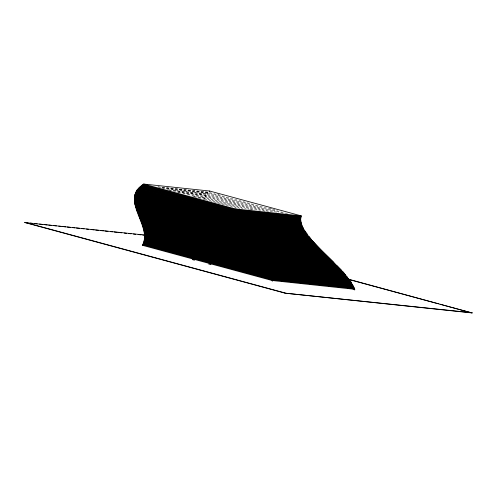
<?xml version="1.0" encoding="UTF-8"?>
<svg xmlns="http://www.w3.org/2000/svg" width="497" height="497" viewBox="0 0 497 497"><rect width="100%" height="100%" fill="white"/><g stroke="black" fill="none" stroke-linecap="round" stroke-linejoin="round"><path stroke-width="0.37" stroke-dasharray="2.48 1.86" d="M204.578 199.409L204.727 198.707L241.964 208.808M265.031 211.318L206.025 195.309L205.876 196.011L182.585 193.519M272.437 211.828L206.858 194.029L206.702 194.731L173.515 191.177M282.973 213.176L207.87 192.799L207.721 193.501L166.296 189.115M157.978 186.853L208.454 192.196L208.299 192.898L162.413 188.046M158.021 186.928L208.926 192.314M161.848 187.922L207.87 192.799M169.042 190.028L206.858 194.029M168.719 190.034L207.187 194.11L207.342 193.408L277.618 212.468M177.628 192.302L206.025 195.309M177.951 192.37L206.267 195.364L206.417 194.662L270.082 211.939M187.617 194.756L205.528 196.669L205.677 195.967L259.645 210.604M192.097 195.948L205.224 197.34L205.379 196.638L254.775 210.038M194.153 196.868L204.901 198.005L244.524 208.752M193.482 196.8L204.963 198.017M198.564 198.054L204.752 198.707L205.118 197.315L249.382 209.324M203.037 199.247L204.596 199.415M217.046 193.762L220.022 194.569M269.666 208.05L274.903 209.473M209.678 192.519L287.502 213.648M249.898 209.467L252.141 210.076M205.323 199.614L236.734 208.137"/><path stroke-width="0.75" d="M348.068 279.065L472.1 312.961L284.98 293.155L24.85 222.563L145.025 235.05M134.569 197.234L134.414 197.936L235.454 225.358L305.605 232.782L305.761 232.08L303.512 231.472M135.401 193.544L135.551 192.842L233.739 219.488L233.584 220.19L302.53 227.489L302.685 226.781L233.404 219.357L233.553 218.655L302.3 225.93L302.151 226.638M135.693 192.842L135.849 192.14L233.553 218.655M236.988 227.346L236.839 228.048L307.593 235.541L307.749 234.839L236.988 227.346L134.358 199.465L134.507 198.763M237.51 228.26L237.361 228.962L308.314 236.473L308.469 235.771L237.51 228.26L134.37 200.241L134.525 199.539L136.83 199.788M134.569 200.322L134.42 201.024L238.057 229.179L309.215 236.709L309.066 237.417L237.908 229.881L134.488 201.819L134.644 201.111M136.408 191.475L136.557 190.773L233.31 217.027L233.161 217.729L301.505 224.967L301.654 224.265L233.099 216.934L233.255 216.232L301.399 223.445L301.244 224.147M136.824 190.805L136.973 190.102L139.601 190.388M137.284 190.146L137.433 189.444L233.236 215.443L233.087 216.145L301.027 223.339L301.182 222.637L298.622 221.935M239.852 231.975L239.703 232.677L311.464 240.275L311.613 239.566L239.852 231.975L134.712 203.416L134.861 202.714M240.498 232.913L240.349 233.615L312.309 241.238L312.464 240.529L240.498 232.913L134.855 204.224L135.01 203.522L137.321 203.764M138.334 188.86L138.483 188.158L233.335 213.903M138.924 188.239L139.079 187.537L233.453 213.145L300.797 220.277L300.642 220.979M135.364 205.149L135.215 205.851L241.846 234.814L314.21 242.474L314.061 243.176L241.697 235.516L135.42 206.677L135.575 205.969M135.65 207.498L135.799 206.795L242.548 235.764L315.117 243.449L314.961 244.151L242.399 236.473L135.65 207.498L137.967 207.746M140.253 187.021L140.403 186.319L233.932 211.66L234.087 210.958L300.822 218.021L300.673 218.723M136.302 208.46L136.153 209.162L244.754 238.653L317.918 246.4L317.769 247.102L244.599 239.355L244.754 238.653M136.576 209.299L136.42 210.001L245.512 239.622L318.881 247.388L318.732 248.09L245.363 240.324L245.512 239.622M136.861 210.138L136.706 210.84L246.282 240.591L319.857 248.376L319.701 249.084L246.133 241.293L246.282 240.591M142.596 185.294L142.745 184.592L145.062 184.834M137.153 210.977L137.004 211.679L247.065 241.561L320.838 249.37L320.683 250.072L246.916 242.263L247.065 241.561M247.854 242.536L247.705 243.238L321.677 251.072L321.826 250.364L247.854 242.536L137.309 212.523L137.464 211.815M300.927 217.295L234.391 210.25L234.236 210.952L141.763 185.859L141.918 185.157L234.59 210.262L234.746 209.554L301.126 216.58L301.281 215.878L209.759 191.041L143.627 184.039L143.471 184.741L145.012 184.903M137.775 212.66L137.626 213.368L248.649 243.511L322.826 251.364L322.671 252.066L248.5 244.213L248.649 243.511M138.098 213.505L137.942 214.213L249.451 244.487L323.827 252.358L323.677 253.06L249.301 245.189L249.451 244.487M138.421 214.356L138.272 215.058L250.258 245.462L324.833 253.358L324.684 254.06L250.109 246.164L250.258 245.462M138.75 215.201L138.601 215.903L251.066 246.437L325.846 254.352L325.69 255.054L250.917 247.139L251.066 246.437M139.085 216.046L138.936 216.748L251.88 247.413L326.858 255.346L326.703 256.054L251.73 248.115L251.88 247.413M139.421 216.891L139.266 217.599L252.687 248.388L327.871 256.346L327.716 257.048L252.538 249.09L139.601 218.444L139.756 217.736M142.825 226.085L142.676 226.787L261.248 258.968L338.637 267.162L338.488 267.864L261.099 259.67L261.248 258.968M143.08 226.899L142.925 227.601L261.962 259.912L339.55 268.125L339.401 268.827L261.807 260.614L261.962 259.912M143.316 227.713L143.167 228.415L262.658 260.844L340.451 269.082L340.296 269.784L262.509 261.552L262.658 260.844M143.54 228.521L143.385 229.223L263.342 261.776L341.333 270.033L341.178 270.735L263.186 262.478L263.342 261.776M143.745 229.322L143.59 230.024L264.006 262.702L342.197 270.983L342.048 271.685L263.851 263.41L264.006 262.702M143.931 230.117L143.782 230.825L264.646 263.627L343.042 271.921L342.893 272.629L264.497 264.329L264.646 263.627M144.099 230.912L143.95 231.614L265.274 264.541L343.868 272.859L343.719 273.561L265.118 265.243L265.274 264.541M144.248 231.695L144.099 232.397L265.876 265.448L344.676 273.791L344.52 274.493L265.727 266.15L265.876 265.448M144.379 232.478L144.223 233.18L266.46 266.349L345.458 274.717L345.303 275.419L266.305 267.057L266.46 266.349M144.484 233.248L144.329 233.95L267.019 267.249L346.216 275.63L346.067 276.332L266.87 267.951L267.019 267.249M144.571 234.019L144.416 234.721L267.56 268.138L346.956 276.543L346.807 277.245L267.405 268.84L267.56 268.138M144.627 234.777L144.478 235.479L268.069 269.02L347.67 277.444L347.521 278.152L267.92 269.722L268.069 269.02M142.54 245.344L142.695 244.642L272.281 279.811L354.498 288.515L354.342 289.217L352.1 288.608M144.664 235.528L144.515 236.237L268.56 269.896L348.36 278.345L348.211 279.047L268.405 270.598L268.56 269.896M142.869 244.692L143.018 243.99L272.132 279.028L271.983 279.73L353.994 288.415L354.144 287.707L351.907 287.104M144.677 236.28L144.528 236.982L269.02 270.766L349.024 279.233L348.875 279.935L268.871 271.468L269.02 270.766M143.161 244.033L143.316 243.331L271.952 278.239L353.765 286.899L353.615 287.601M144.664 237.019L144.515 237.721L269.461 271.623L349.664 280.115L349.509 280.817L269.306 272.331L269.461 271.623M143.428 243.362L143.583 242.66L271.741 277.438L271.592 278.14L353.199 286.781L353.355 286.079L271.35 277.338L271.505 276.63L352.913 285.253L352.758 285.955M144.627 237.752L144.478 238.454L269.871 272.48L350.273 280.991L350.124 281.693M143.664 242.685L144.565 238.473M209.61 191.743L209.759 191.041M233.267 214.667L137.936 188.798L137.787 189.5L233.112 215.369L233.267 214.667L301.008 221.836L300.853 222.538M301.281 215.878L235.149 208.877L234.994 209.579L142.745 184.592M233.261 218.537L233.416 217.835L301.959 225.091L301.809 225.793L233.261 218.537L136.029 192.153L136.184 191.451L233.416 217.835M233.807 221.028L233.957 220.326L303.108 227.645L302.953 228.347L233.807 221.028L135.147 194.252M234.062 221.873L234.217 221.171L303.561 228.514L303.412 229.216L234.062 221.873L134.929 194.973M234.509 222.029L234.36 222.731L303.909 230.092L304.058 229.39L234.509 222.029L134.898 194.998M234.839 222.892L234.69 223.6L304.437 230.981L304.593 230.279L234.839 222.892L134.749 195.7M305.158 231.173L235.205 223.768L235.056 224.47L305.009 231.875L305.158 231.173L302.176 230.366M235.454 225.358L235.603 224.65L305.761 232.08M306.388 232.994L236.038 225.545L235.882 226.247L306.239 233.696L306.388 232.994L304.897 232.584M307.053 233.913L236.497 226.439L236.348 227.148L306.904 234.615L307.053 233.913L305.568 233.509M237.908 229.881L238.057 229.179M309.991 237.659L238.635 230.105L238.479 230.807L309.842 238.361L309.991 237.659L306.817 236.802M310.793 238.61L239.231 231.037L239.082 231.739L310.644 239.312L310.793 238.61L307.6 237.752M313.327 241.499L241.163 233.863L241.014 234.565L313.172 242.201L313.327 241.499L311.091 240.896M241.697 235.516L241.846 234.814M242.399 236.473L242.548 235.764M316.036 244.431L243.269 236.727L243.12 237.429L315.881 245.133L316.036 244.431L314.545 244.027M316.968 245.412L244.002 237.69L243.853 238.392L316.819 246.114L316.968 245.412L315.477 245.009M252.538 249.09L252.687 248.388M253.346 250.066L253.501 249.357L328.877 257.34L328.728 258.042L253.346 250.066L139.937 219.289L140.092 218.581L253.501 249.357M254.153 251.035L254.309 250.333L329.89 258.334L329.735 259.036L254.153 251.035L140.266 220.128L140.421 219.425L254.309 250.333M254.961 252.004L255.11 251.302L330.89 259.328L330.741 260.03L254.961 252.004L140.595 220.972L140.75 220.27L255.11 251.302M255.756 252.973L255.905 252.271L331.89 260.316L331.741 261.018L255.756 252.973L140.918 221.811L141.067 221.109L255.905 252.271M256.545 253.942L256.7 253.24L332.884 261.304L332.729 262.006L256.545 253.942L141.235 222.65L141.384 221.942L256.7 253.24M257.334 254.905L257.483 254.203L333.866 262.286L333.717 262.994L257.334 254.905L141.539 223.482L141.695 222.78L257.483 254.203M258.105 255.868L258.26 255.16L334.848 263.267L334.692 263.975L258.105 255.868L141.844 224.315L141.993 223.613L258.26 255.16M258.875 256.825L259.024 256.123L335.81 264.249L335.661 264.951L258.875 256.825L142.13 225.141L142.285 224.439L259.024 256.123M259.776 257.073L259.627 257.775L336.612 265.926L336.767 265.224L259.776 257.073L142.558 225.265L142.409 225.967L260.521 258.024L337.712 266.193L337.556 266.895L260.366 258.726L260.521 258.024M269.871 272.48L269.716 273.182L350.857 281.861L350.708 282.563L270.101 274.027L270.25 273.325L144.41 239.175M351.416 282.718L270.61 274.164L270.455 274.866L351.261 283.42L351.416 282.718L349.919 282.315M351.789 284.272L351.944 283.57L270.933 274.996L270.784 275.698L352.441 284.414L352.292 285.116L271.082 276.518L271.232 275.816L144.024 241.293M271.952 278.239L271.803 278.941L354.144 287.707M272.281 279.811L272.132 280.513L354.815 289.31L354.665 290.012M272.25 281.283L272.399 280.581L142.335 245.288M300.772 217.997L301.076 216.58M284.98 293.155L472.15 312.737M299.144 220.569L300.878 221.047L300.728 221.755L233.186 214.605L233.826 211.672L300.766 218.761L300.617 219.463L233.677 212.374L139.719 186.922L139.564 187.624L233.466 213.107L300.604 220.214L300.76 219.512L233.621 212.405M144.055 186.76L140.986 186.437L141.136 185.729L234.087 210.958M134.358 199.465L136.656 199.713M134.37 200.241L136.11 200.49M134.712 203.416L137.787 203.739M233.304 213.847L300.878 221.047M134.855 204.224L136.402 204.385M136.706 204.497L135.178 204.335L135.022 205.037L241.163 233.863M233.112 215.369L301.182 222.637M137.309 212.523L139.614 212.766M139.601 218.444L141.906 218.686M24.85 222.563L27.931 222.886M30.242 223.128L32.553 223.377M34.858 223.619L37.169 223.867M39.48 224.11L42.562 224.433M44.103 224.601L47.184 224.924M48.718 225.085L51.8 225.414M53.341 225.576L56.422 225.905M58.733 226.147L61.044 226.39M62.585 226.557L65.66 226.88M67.201 227.042L70.282 227.371M72.593 227.614L74.904 227.856M76.445 228.024L79.526 228.347M81.831 228.595L84.142 228.837M86.453 229.08L88.764 229.328M91.075 229.571L94.157 229.894M95.691 230.061L98.773 230.384M100.313 230.546L103.395 230.875M104.935 231.037L108.017 231.366M110.328 231.608L112.633 231.85M114.173 232.018L117.255 232.341M118.795 232.503L121.877 232.832M124.188 233.074L126.499 233.323M128.804 233.565L131.115 233.807M133.426 234.056L135.737 234.298M138.048 234.541L141.129 234.87M142.664 235.031L144.975 235.274M299.716 224.482L301.959 225.091M143.627 184.039L235.149 208.877M300.113 226.831L303.108 227.645M302.07 228.111L303.561 228.514M304.742 234.758L306.233 235.162M306.077 235.87L309.215 236.709M136.973 190.102L233.255 216.232M308.618 238.759L311.613 239.566M309.966 239.865L312.464 240.529M233.957 220.326L135.296 193.55L134.494 197.185L235.603 224.65M312.712 242.064L314.21 242.474M135.078 194.271L234.217 221.171M313.626 243.045L315.117 243.449M134.6 196.439L235.205 223.768M316.427 245.996L317.918 246.4M317.384 246.978L318.881 247.388M236.038 225.545L134.519 197.992L134.37 198.701L236.497 226.439M318.36 247.972L319.857 248.376M319.347 248.966L320.838 249.37M320.329 249.96L321.826 250.364M321.329 250.954L322.826 251.364M322.336 251.954L323.827 252.358M323.336 252.948L324.833 253.358M238.635 230.105L134.743 201.912L134.588 202.614L239.231 231.037M324.355 253.948L325.846 254.352M325.367 254.942L326.858 255.346M326.374 255.936L327.871 256.346M327.386 256.937L328.877 257.34M328.387 257.924L329.89 258.334M329.399 258.918L330.89 259.328M330.399 259.912L331.89 260.316M243.269 236.727L136.048 207.628L135.892 208.33L244.002 237.69M331.387 260.894L332.884 261.304M332.375 261.882L333.866 262.286M336.221 265.789L337.712 266.193M337.14 266.759L338.637 267.162M335.494 267.051L336.991 267.461M338.059 267.721L339.55 268.125M338.954 268.672L340.451 269.082M338.053 269.175L341.333 270.033M338.942 270.126L340.433 270.536M340.047 271.113L343.042 271.921M339.805 271.076L342.048 271.685M340.88 272.052L343.868 272.859M342.439 273.182L344.676 273.791M343.961 274.307L345.458 274.717M345.465 276.139L346.956 276.543M345.378 277.531L348.36 278.345M347.527 278.829L349.024 279.233M348.018 279.289L438.466 303.835M439.957 304.239L472.1 312.961M348.782 280.588L350.273 280.991M347.863 281.047L350.857 281.861M350.671 284.644L352.913 285.253M144.316 239.896L270.61 274.164M144.198 240.604L270.933 274.996M143.819 241.983L271.505 276.63M192.264 259.583L194.507 260.192M208.709 264.044L210.952 264.652M24.9 222.333L285.029 292.932"/></g></svg>
